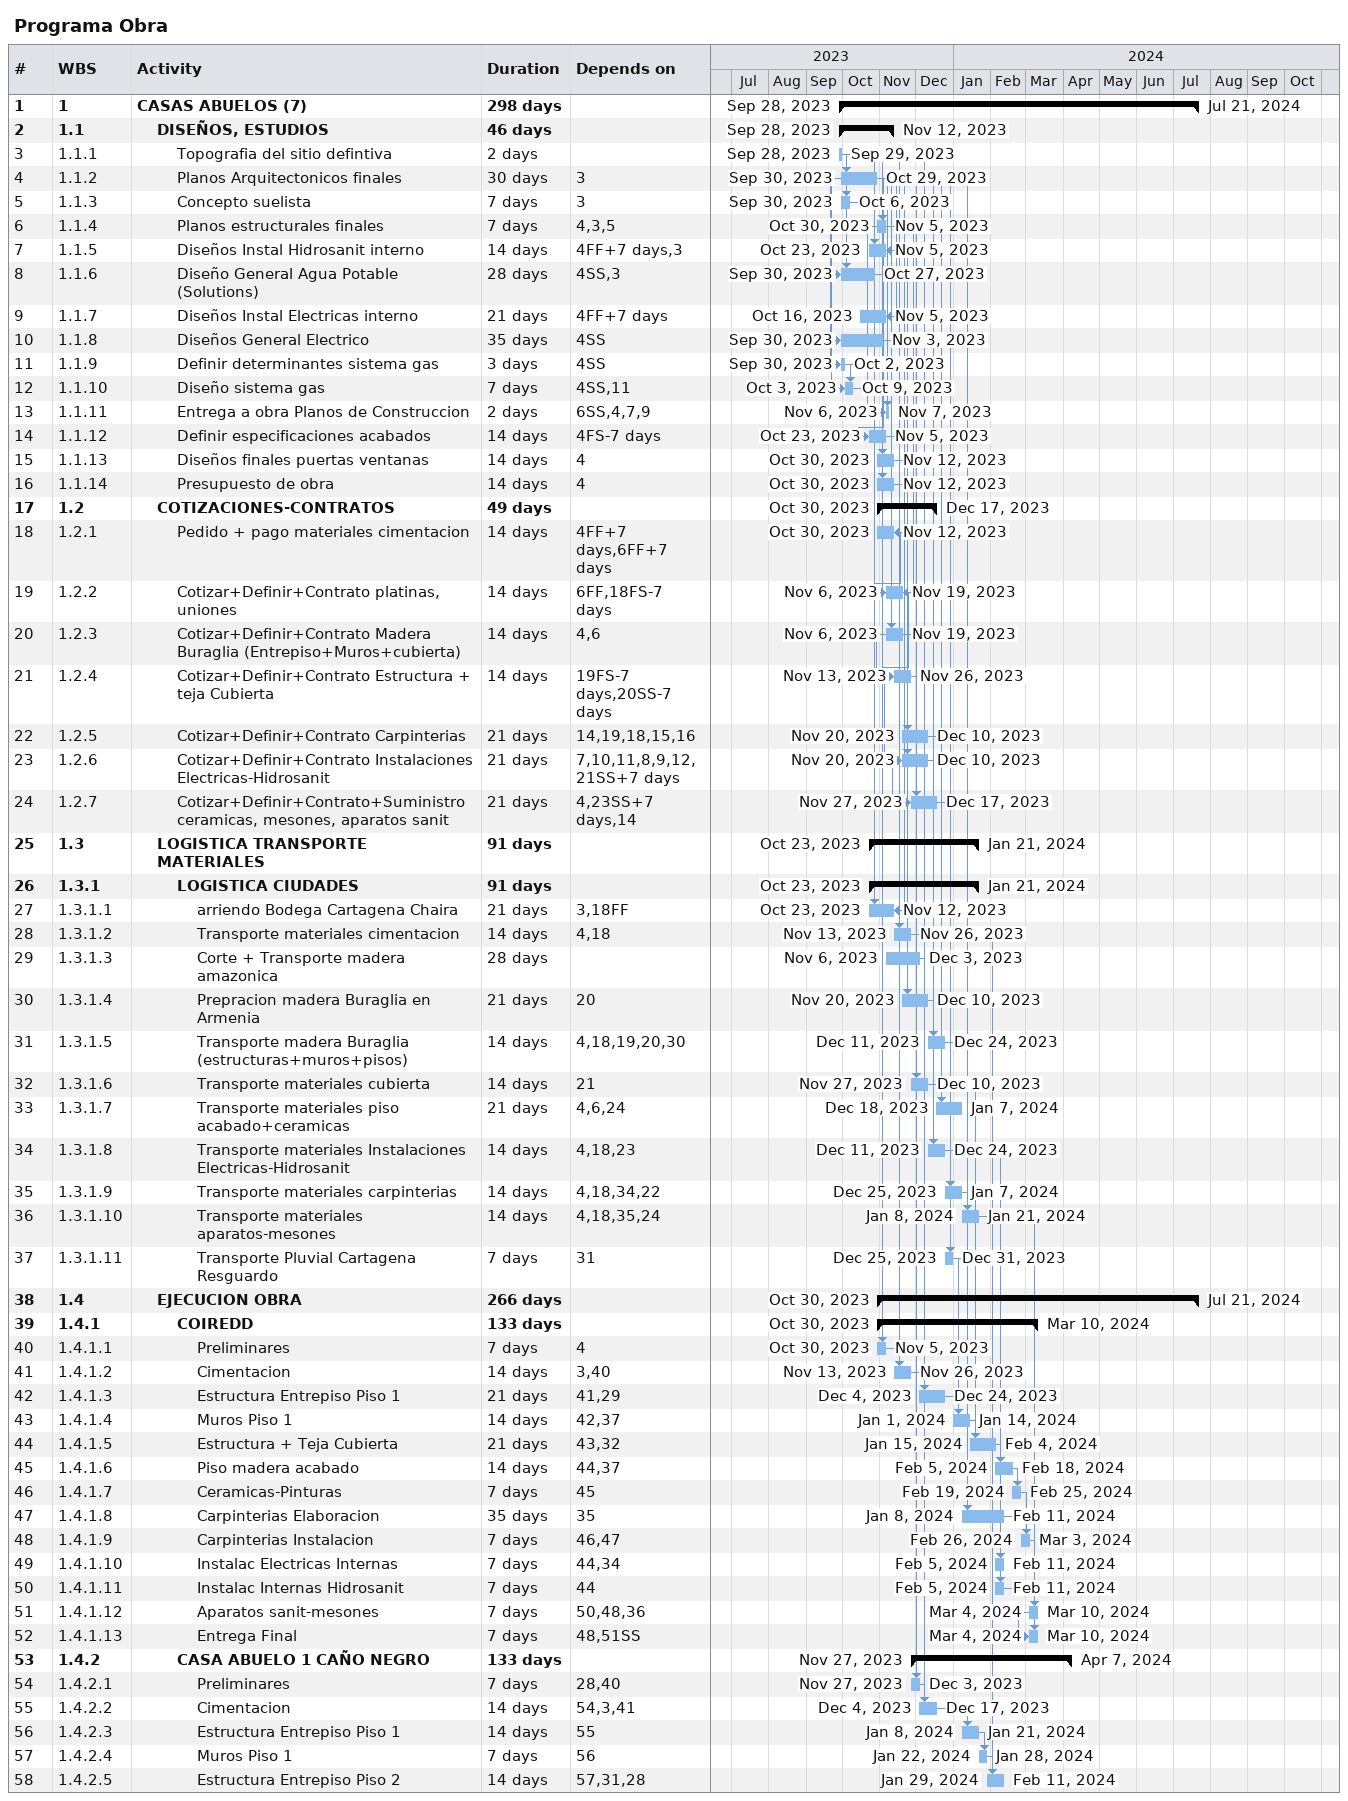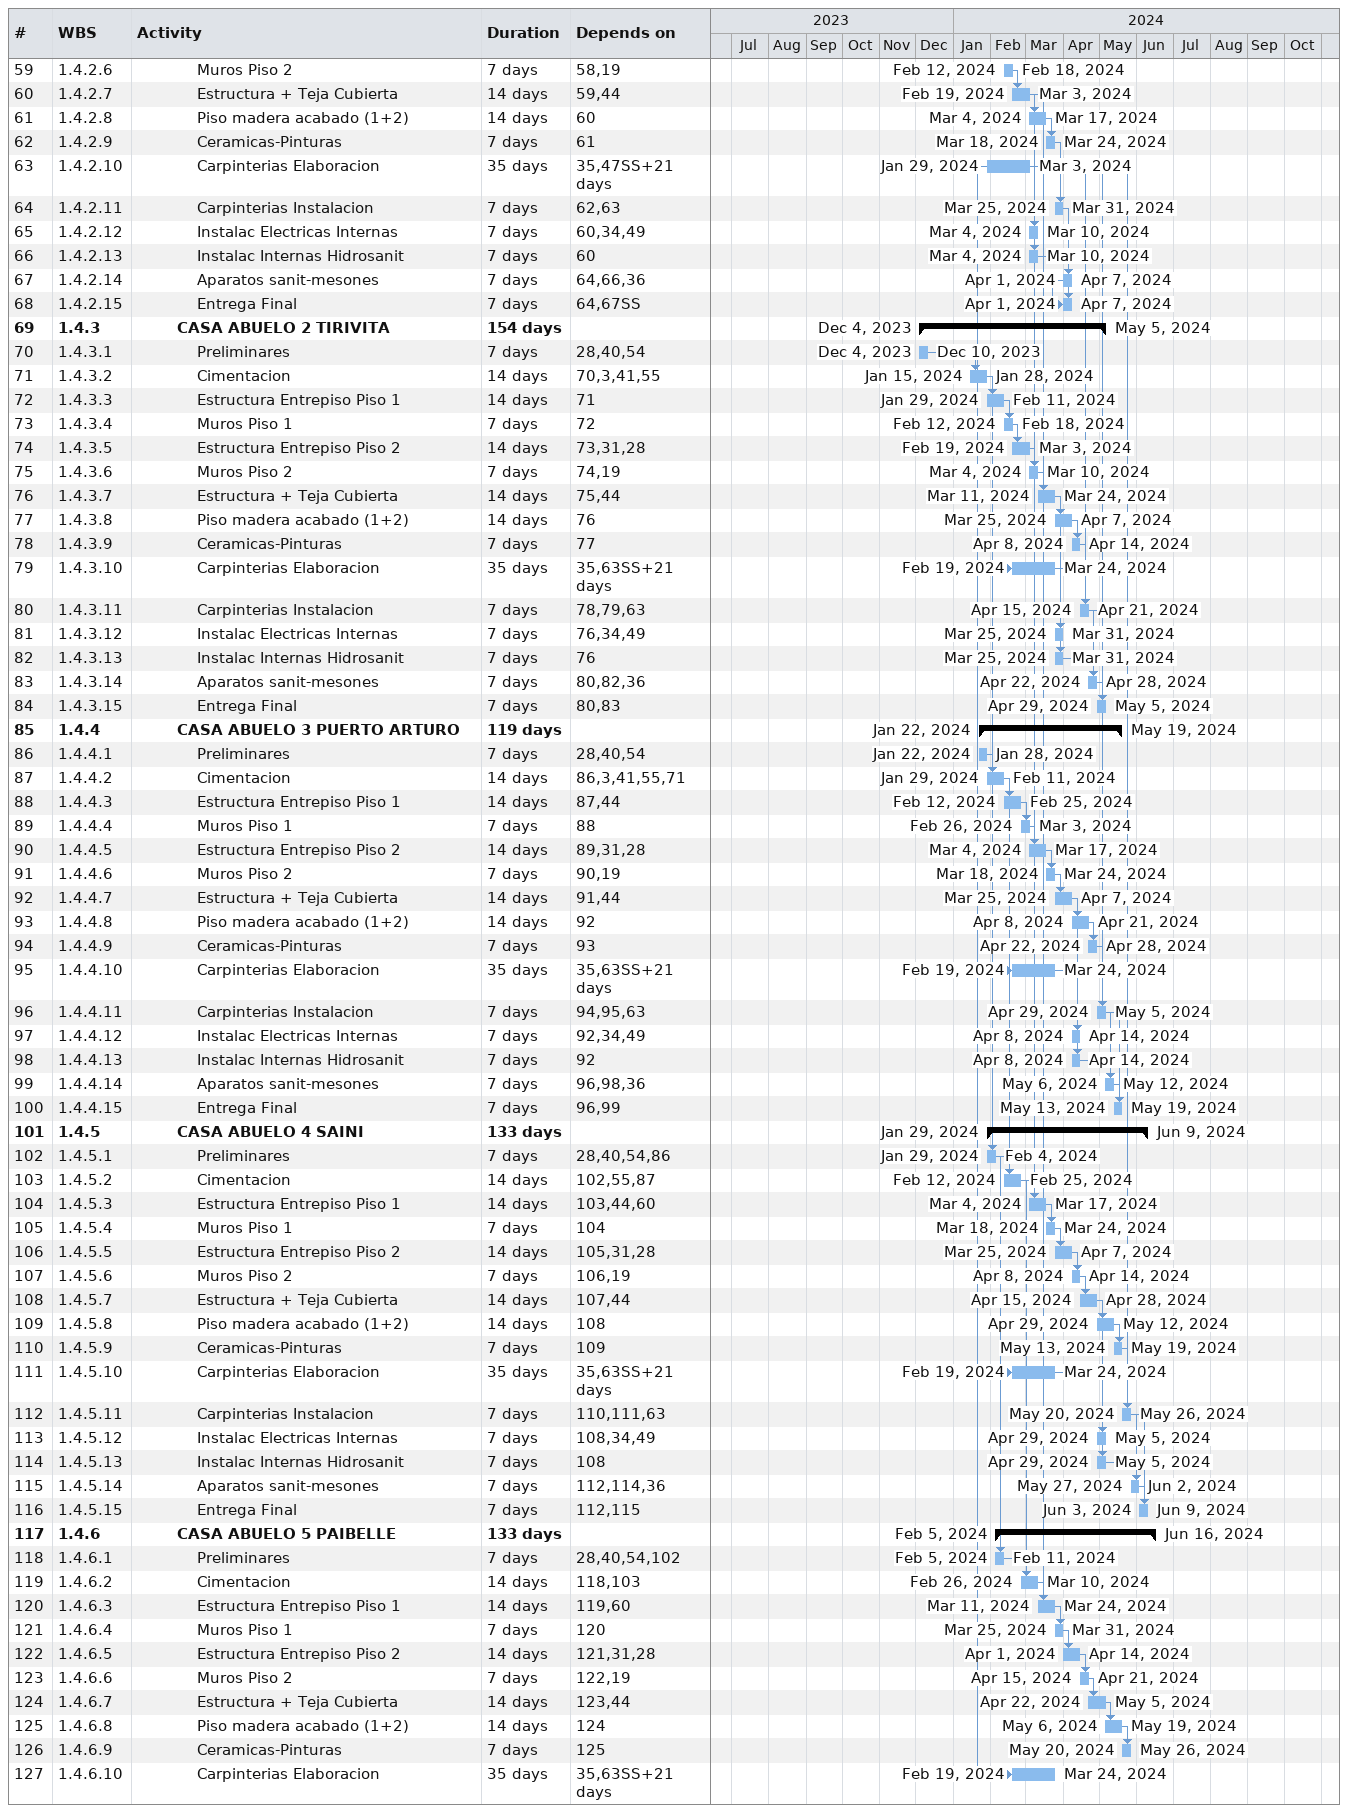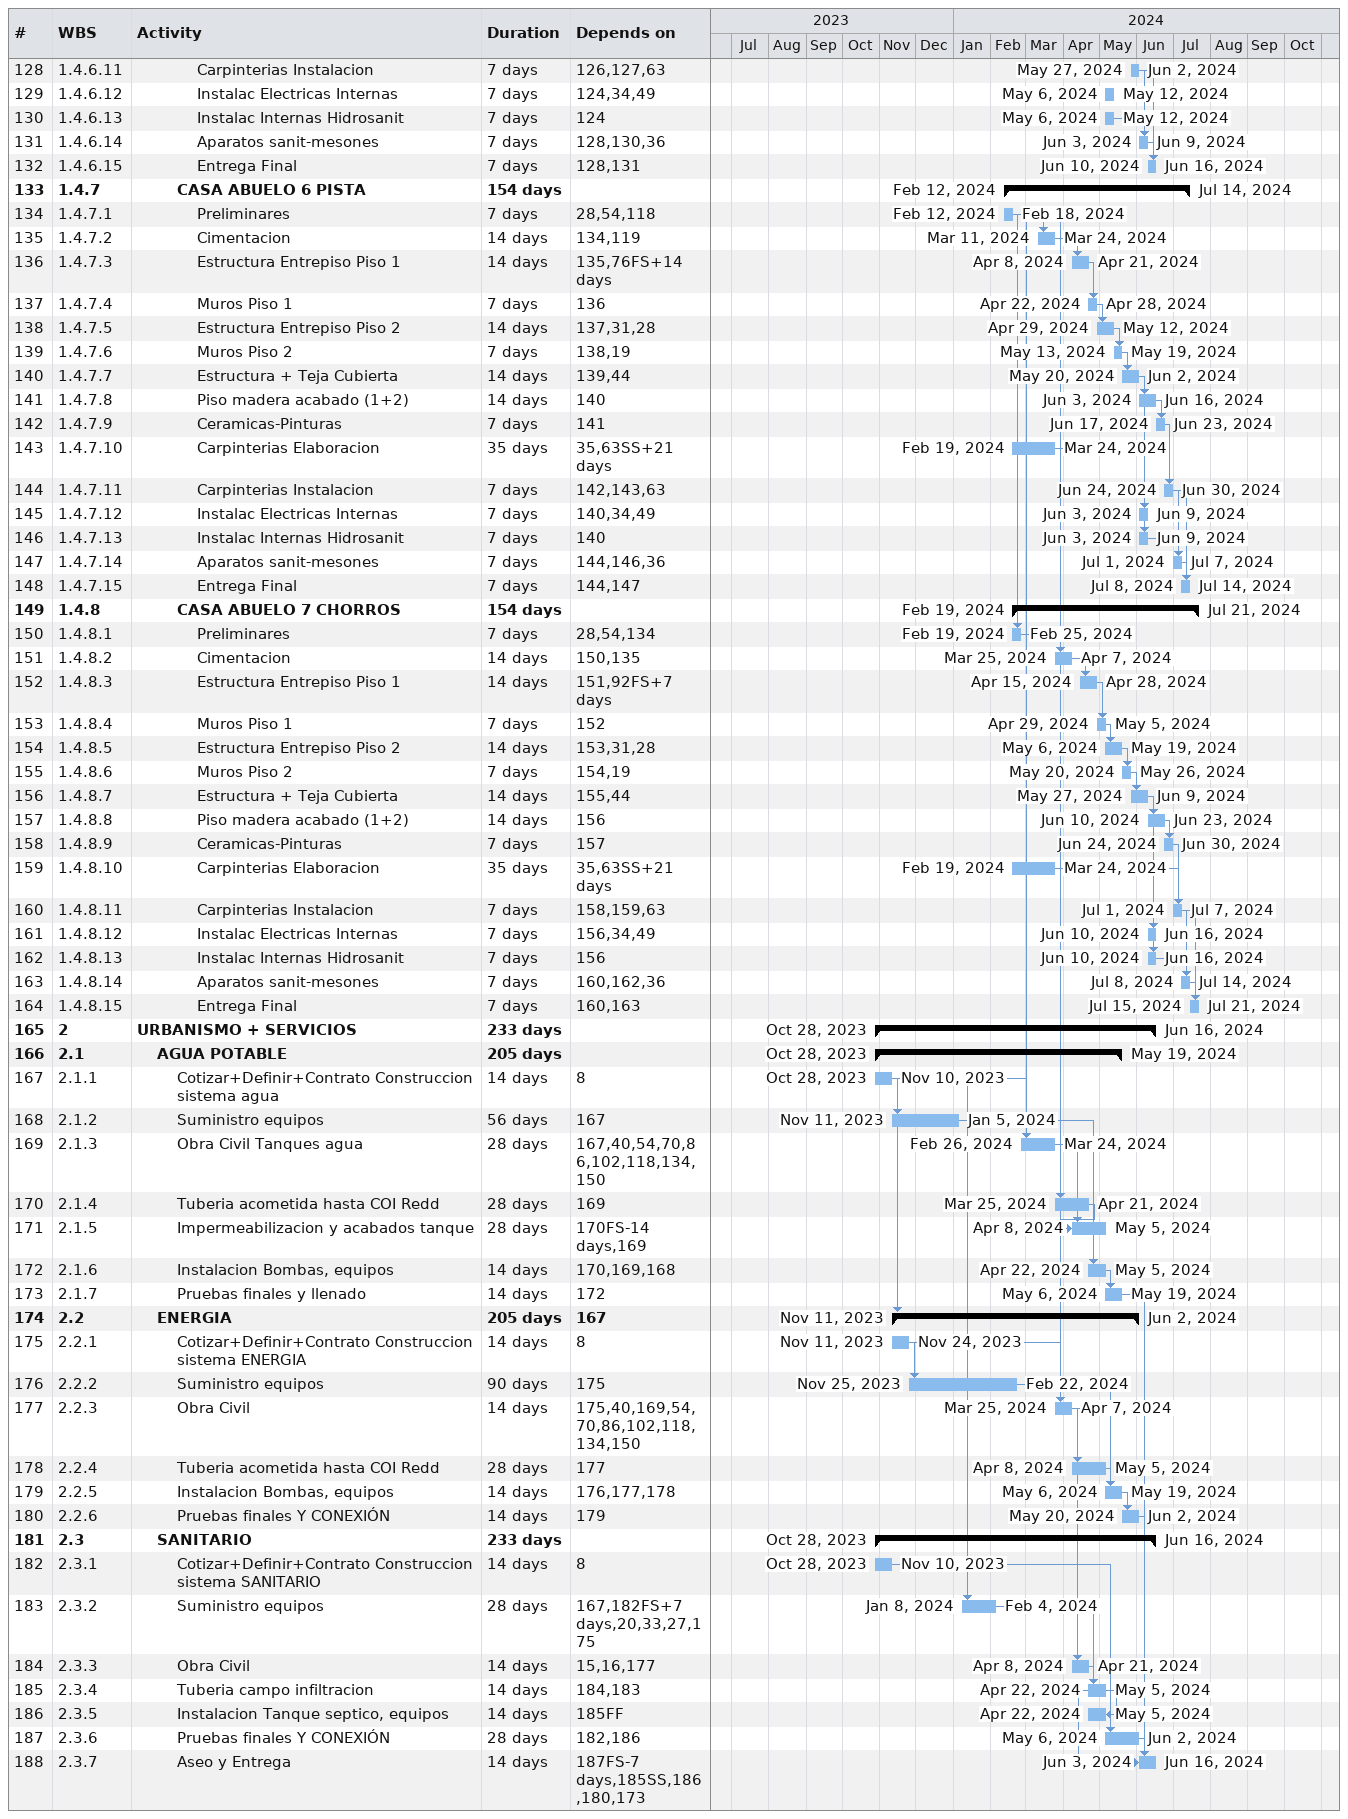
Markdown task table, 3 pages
Programa Obra

| ID | WBS | Task | Duration | Start | Finish | Predecessors |
|---|---|---|---|---|---|---|
| 1 | 1 | **CASAS ABUELOS (7)** | 298d | 2023-09-28 | 2024-07-21 |  |
| 2 | 1.1 | **DISEÑOS, ESTUDIOS** | 46d | 2023-09-28 | 2023-11-12 |  |
| 3 | 1.1.1 | Topografia del sitio defintiva | 2d | 2023-09-28 | 2023-09-29 |  |
| 4 | 1.1.2 | Planos Arquitectonicos finales | 30d | 2023-09-30 | 2023-10-29 | 3 |
| 5 | 1.1.3 | Concepto suelista | 7d | 2023-09-30 | 2023-10-06 | 3 |
| 6 | 1.1.4 | Planos estructurales finales | 7d | 2023-10-30 | 2023-11-05 | 4, 3, 5 |
| 7 | 1.1.5 | Diseños Instal Hidrosanit interno | 14d | 2023-10-23 | 2023-11-05 | 4FF+7d, 3 |
| 8 | 1.1.6 | Diseño General Agua Potable (Solutions) | 28d | 2023-09-30 | 2023-10-27 | 4SS, 3 |
| 9 | 1.1.7 | Diseños Instal Electricas interno | 21d | 2023-10-16 | 2023-11-05 | 4FF+7d |
| 10 | 1.1.8 | Diseños General Electrico | 35d | 2023-09-30 | 2023-11-03 | 4SS |
| 11 | 1.1.9 | Definir determinantes sistema gas | 3d | 2023-09-30 | 2023-10-02 | 4SS |
| 12 | 1.1.10 | Diseño sistema gas | 7d | 2023-10-03 | 2023-10-09 | 4SS, 11 |
| 13 | 1.1.11 | Entrega a obra Planos de Construccion | 2d | 2023-11-06 | 2023-11-07 | 6SS, 4, 7, 9 |
| 14 | 1.1.12 | Definir especificaciones acabados | 14d | 2023-10-23 | 2023-11-05 | 4FS-7d |
| 15 | 1.1.13 | Diseños finales puertas ventanas | 14d | 2023-10-30 | 2023-11-12 | 4 |
| 16 | 1.1.14 | Presupuesto de obra | 14d | 2023-10-30 | 2023-11-12 | 4 |
| 17 | 1.2 | **COTIZACIONES-CONTRATOS** | 49d | 2023-10-30 | 2023-12-17 |  |
| 18 | 1.2.1 | Pedido + pago materiales cimentacion | 14d | 2023-10-30 | 2023-11-12 | 4FF+7d, 6FF+7d |
| 19 | 1.2.2 | Cotizar+Definir+Contrato platinas, uniones | 14d | 2023-11-06 | 2023-11-19 | 6FF, 18FS-7d |
| 20 | 1.2.3 | Cotizar+Definir+Contrato Madera Buraglia (Entrepiso+Muros+cubierta) | 14d | 2023-11-06 | 2023-11-19 | 4, 6 |
| 21 | 1.2.4 | Cotizar+Definir+Contrato Estructura + teja Cubierta | 14d | 2023-11-13 | 2023-11-26 | 19FS-7d, 20SS-7d |
| 22 | 1.2.5 | Cotizar+Definir+Contrato Carpinterias | 21d | 2023-11-20 | 2023-12-10 | 14, 19, 18, 15, 16 |
| 23 | 1.2.6 | Cotizar+Definir+Contrato Instalaciones Electricas-Hidrosanit | 21d | 2023-11-20 | 2023-12-10 | 7, 10, 11, 8, 9, 12, 21SS+7d |
| 24 | 1.2.7 | Cotizar+Definir+Contrato+Suministro ceramicas, mesones, aparatos sanit | 21d | 2023-11-27 | 2023-12-17 | 4, 23SS+7d, 14 |
| 25 | 1.3 | **LOGISTICA TRANSPORTE MATERIALES** | 91d | 2023-10-23 | 2024-01-21 |  |
| 26 | 1.3.1 | **LOGISTICA CIUDADES** | 91d | 2023-10-23 | 2024-01-21 |  |
| 27 | 1.3.1.1 | arriendo Bodega Cartagena Chaira | 21d | 2023-10-23 | 2023-11-12 | 3, 18FF |
| 28 | 1.3.1.2 | Transporte materiales cimentacion | 14d | 2023-11-13 | 2023-11-26 | 4, 18 |
| 29 | 1.3.1.3 | Corte + Transporte madera amazonica | 28d | 2023-11-06 | 2023-12-03 |  |
| 30 | 1.3.1.4 | Prepracion madera Buraglia en Armenia | 21d | 2023-11-20 | 2023-12-10 | 20 |
| 31 | 1.3.1.5 | Transporte madera Buraglia (estructuras+muros+pisos) | 14d | 2023-12-11 | 2023-12-24 | 4, 18, 19, 20, 30 |
| 32 | 1.3.1.6 | Transporte materiales cubierta | 14d | 2023-11-27 | 2023-12-10 | 21 |
| 33 | 1.3.1.7 | Transporte materiales piso acabado+ceramicas | 21d | 2023-12-18 | 2024-01-07 | 4, 6, 24 |
| 34 | 1.3.1.8 | Transporte materiales Instalaciones Electricas-Hidrosanit | 14d | 2023-12-11 | 2023-12-24 | 4, 18, 23 |
| 35 | 1.3.1.9 | Transporte materiales carpinterias | 14d | 2023-12-25 | 2024-01-07 | 4, 18, 34, 22 |
| 36 | 1.3.1.10 | Transporte materiales aparatos-mesones | 14d | 2024-01-08 | 2024-01-21 | 4, 18, 35, 24 |
| 37 | 1.3.1.11 | Transporte Pluvial Cartagena Resguardo | 7d | 2023-12-25 | 2023-12-31 | 31 |
| 38 | 1.4 | **EJECUCION OBRA** | 266d | 2023-10-30 | 2024-07-21 |  |
| 39 | 1.4.1 | **COIREDD** | 133d | 2023-10-30 | 2024-03-10 |  |
| 40 | 1.4.1.1 | Preliminares | 7d | 2023-10-30 | 2023-11-05 | 4 |
| 41 | 1.4.1.2 | Cimentacion | 14d | 2023-11-13 | 2023-11-26 | 3, 40 |
| 42 | 1.4.1.3 | Estructura Entrepiso Piso 1 | 21d | 2023-12-04 | 2023-12-24 | 41, 29 |
| 43 | 1.4.1.4 | Muros Piso 1 | 14d | 2024-01-01 | 2024-01-14 | 42, 37 |
| 44 | 1.4.1.5 | Estructura + Teja Cubierta | 21d | 2024-01-15 | 2024-02-04 | 43, 32 |
| 45 | 1.4.1.6 | Piso madera acabado | 14d | 2024-02-05 | 2024-02-18 | 44, 37 |
| 46 | 1.4.1.7 | Ceramicas-Pinturas | 7d | 2024-02-19 | 2024-02-25 | 45 |
| 47 | 1.4.1.8 | Carpinterias Elaboracion | 35d | 2024-01-08 | 2024-02-11 | 35 |
| 48 | 1.4.1.9 | Carpinterias Instalacion | 7d | 2024-02-26 | 2024-03-03 | 46, 47 |
| 49 | 1.4.1.10 | Instalac Electricas Internas | 7d | 2024-02-05 | 2024-02-11 | 44, 34 |
| 50 | 1.4.1.11 | Instalac Internas Hidrosanit | 7d | 2024-02-05 | 2024-02-11 | 44 |
| 51 | 1.4.1.12 | Aparatos sanit-mesones | 7d | 2024-03-04 | 2024-03-10 | 50, 48, 36 |
| 52 | 1.4.1.13 | Entrega Final | 7d | 2024-03-04 | 2024-03-10 | 48, 51SS |
| 53 | 1.4.2 | **CASA ABUELO 1 CAÑO NEGRO** | 133d | 2023-11-27 | 2024-04-07 |  |
| 54 | 1.4.2.1 | Preliminares | 7d | 2023-11-27 | 2023-12-03 | 28, 40 |
| 55 | 1.4.2.2 | Cimentacion | 14d | 2023-12-04 | 2023-12-17 | 54, 3, 41 |
| 56 | 1.4.2.3 | Estructura Entrepiso Piso 1 | 14d | 2024-01-08 | 2024-01-21 | 55 |
| 57 | 1.4.2.4 | Muros Piso 1 | 7d | 2024-01-22 | 2024-01-28 | 56 |
| 58 | 1.4.2.5 | Estructura Entrepiso Piso 2 | 14d | 2024-01-29 | 2024-02-11 | 57, 31, 28 |
| 59 | 1.4.2.6 | Muros Piso 2 | 7d | 2024-02-12 | 2024-02-18 | 58, 19 |
| 60 | 1.4.2.7 | Estructura + Teja Cubierta | 14d | 2024-02-19 | 2024-03-03 | 59, 44 |
| 61 | 1.4.2.8 | Piso madera acabado (1+2) | 14d | 2024-03-04 | 2024-03-17 | 60 |
| 62 | 1.4.2.9 | Ceramicas-Pinturas | 7d | 2024-03-18 | 2024-03-24 | 61 |
| 63 | 1.4.2.10 | Carpinterias Elaboracion | 35d | 2024-01-29 | 2024-03-03 | 35, 47SS+21d |
| 64 | 1.4.2.11 | Carpinterias Instalacion | 7d | 2024-03-25 | 2024-03-31 | 62, 63 |
| 65 | 1.4.2.12 | Instalac Electricas Internas | 7d | 2024-03-04 | 2024-03-10 | 60, 34, 49 |
| 66 | 1.4.2.13 | Instalac Internas Hidrosanit | 7d | 2024-03-04 | 2024-03-10 | 60 |
| 67 | 1.4.2.14 | Aparatos sanit-mesones | 7d | 2024-04-01 | 2024-04-07 | 64, 66, 36 |
| 68 | 1.4.2.15 | Entrega Final | 7d | 2024-04-01 | 2024-04-07 | 64, 67SS |
| 69 | 1.4.3 | **CASA ABUELO 2 TIRIVITA** | 154d | 2023-12-04 | 2024-05-05 |  |
| 70 | 1.4.3.1 | Preliminares | 7d | 2023-12-04 | 2023-12-10 | 28, 40, 54 |
| 71 | 1.4.3.2 | Cimentacion | 14d | 2024-01-15 | 2024-01-28 | 70, 3, 41, 55 |
| 72 | 1.4.3.3 | Estructura Entrepiso Piso 1 | 14d | 2024-01-29 | 2024-02-11 | 71 |
| 73 | 1.4.3.4 | Muros Piso 1 | 7d | 2024-02-12 | 2024-02-18 | 72 |
| 74 | 1.4.3.5 | Estructura Entrepiso Piso 2 | 14d | 2024-02-19 | 2024-03-03 | 73, 31, 28 |
| 75 | 1.4.3.6 | Muros Piso 2 | 7d | 2024-03-04 | 2024-03-10 | 74, 19 |
| 76 | 1.4.3.7 | Estructura + Teja Cubierta | 14d | 2024-03-11 | 2024-03-24 | 75, 44 |
| 77 | 1.4.3.8 | Piso madera acabado (1+2) | 14d | 2024-03-25 | 2024-04-07 | 76 |
| 78 | 1.4.3.9 | Ceramicas-Pinturas | 7d | 2024-04-08 | 2024-04-14 | 77 |
| 79 | 1.4.3.10 | Carpinterias Elaboracion | 35d | 2024-02-19 | 2024-03-24 | 35, 63SS+21d |
| 80 | 1.4.3.11 | Carpinterias Instalacion | 7d | 2024-04-15 | 2024-04-21 | 78, 79, 63 |
| 81 | 1.4.3.12 | Instalac Electricas Internas | 7d | 2024-03-25 | 2024-03-31 | 76, 34, 49 |
| 82 | 1.4.3.13 | Instalac Internas Hidrosanit | 7d | 2024-03-25 | 2024-03-31 | 76 |
| 83 | 1.4.3.14 | Aparatos sanit-mesones | 7d | 2024-04-22 | 2024-04-28 | 80, 82, 36 |
| 84 | 1.4.3.15 | Entrega Final | 7d | 2024-04-29 | 2024-05-05 | 80, 83 |
| 85 | 1.4.4 | **CASA ABUELO 3 PUERTO ARTURO** | 119d | 2024-01-22 | 2024-05-19 |  |
| 86 | 1.4.4.1 | Preliminares | 7d | 2024-01-22 | 2024-01-28 | 28, 40, 54 |
| 87 | 1.4.4.2 | Cimentacion | 14d | 2024-01-29 | 2024-02-11 | 86, 3, 41, 55, 71 |
| 88 | 1.4.4.3 | Estructura Entrepiso Piso 1 | 14d | 2024-02-12 | 2024-02-25 | 87, 44 |
| 89 | 1.4.4.4 | Muros Piso 1 | 7d | 2024-02-26 | 2024-03-03 | 88 |
| 90 | 1.4.4.5 | Estructura Entrepiso Piso 2 | 14d | 2024-03-04 | 2024-03-17 | 89, 31, 28 |
| 91 | 1.4.4.6 | Muros Piso 2 | 7d | 2024-03-18 | 2024-03-24 | 90, 19 |
| 92 | 1.4.4.7 | Estructura + Teja Cubierta | 14d | 2024-03-25 | 2024-04-07 | 91, 44 |
| 93 | 1.4.4.8 | Piso madera acabado (1+2) | 14d | 2024-04-08 | 2024-04-21 | 92 |
| 94 | 1.4.4.9 | Ceramicas-Pinturas | 7d | 2024-04-22 | 2024-04-28 | 93 |
| 95 | 1.4.4.10 | Carpinterias Elaboracion | 35d | 2024-02-19 | 2024-03-24 | 35, 63SS+21d |
| 96 | 1.4.4.11 | Carpinterias Instalacion | 7d | 2024-04-29 | 2024-05-05 | 94, 95, 63 |
| 97 | 1.4.4.12 | Instalac Electricas Internas | 7d | 2024-04-08 | 2024-04-14 | 92, 34, 49 |
| 98 | 1.4.4.13 | Instalac Internas Hidrosanit | 7d | 2024-04-08 | 2024-04-14 | 92 |
| 99 | 1.4.4.14 | Aparatos sanit-mesones | 7d | 2024-05-06 | 2024-05-12 | 96, 98, 36 |
| 100 | 1.4.4.15 | Entrega Final | 7d | 2024-05-13 | 2024-05-19 | 96, 99 |
| 101 | 1.4.5 | **CASA ABUELO 4 SAINI** | 133d | 2024-01-29 | 2024-06-09 |  |
| 102 | 1.4.5.1 | Preliminares | 7d | 2024-01-29 | 2024-02-04 | 28, 40, 54, 86 |
| 103 | 1.4.5.2 | Cimentacion | 14d | 2024-02-12 | 2024-02-25 | 102, 55, 87 |
| 104 | 1.4.5.3 | Estructura Entrepiso Piso 1 | 14d | 2024-03-04 | 2024-03-17 | 103, 44, 60 |
| 105 | 1.4.5.4 | Muros Piso 1 | 7d | 2024-03-18 | 2024-03-24 | 104 |
| 106 | 1.4.5.5 | Estructura Entrepiso Piso 2 | 14d | 2024-03-25 | 2024-04-07 | 105, 31, 28 |
| 107 | 1.4.5.6 | Muros Piso 2 | 7d | 2024-04-08 | 2024-04-14 | 106, 19 |
| 108 | 1.4.5.7 | Estructura + Teja Cubierta | 14d | 2024-04-15 | 2024-04-28 | 107, 44 |
| 109 | 1.4.5.8 | Piso madera acabado (1+2) | 14d | 2024-04-29 | 2024-05-12 | 108 |
| 110 | 1.4.5.9 | Ceramicas-Pinturas | 7d | 2024-05-13 | 2024-05-19 | 109 |
| 111 | 1.4.5.10 | Carpinterias Elaboracion | 35d | 2024-02-19 | 2024-03-24 | 35, 63SS+21d |
| 112 | 1.4.5.11 | Carpinterias Instalacion | 7d | 2024-05-20 | 2024-05-26 | 110, 111, 63 |
| 113 | 1.4.5.12 | Instalac Electricas Internas | 7d | 2024-04-29 | 2024-05-05 | 108, 34, 49 |
| 114 | 1.4.5.13 | Instalac Internas Hidrosanit | 7d | 2024-04-29 | 2024-05-05 | 108 |
| 115 | 1.4.5.14 | Aparatos sanit-mesones | 7d | 2024-05-27 | 2024-06-02 | 112, 114, 36 |
| 116 | 1.4.5.15 | Entrega Final | 7d | 2024-06-03 | 2024-06-09 | 112, 115 |
| 117 | 1.4.6 | **CASA ABUELO 5 PAIBELLE** | 133d | 2024-02-05 | 2024-06-16 |  |
| 118 | 1.4.6.1 | Preliminares | 7d | 2024-02-05 | 2024-02-11 | 28, 40, 54, 102 |
| 119 | 1.4.6.2 | Cimentacion | 14d | 2024-02-26 | 2024-03-10 | 118, 103 |
| 120 | 1.4.6.3 | Estructura Entrepiso Piso 1 | 14d | 2024-03-11 | 2024-03-24 | 119, 60 |
| 121 | 1.4.6.4 | Muros Piso 1 | 7d | 2024-03-25 | 2024-03-31 | 120 |
| 122 | 1.4.6.5 | Estructura Entrepiso Piso 2 | 14d | 2024-04-01 | 2024-04-14 | 121, 31, 28 |
| 123 | 1.4.6.6 | Muros Piso 2 | 7d | 2024-04-15 | 2024-04-21 | 122, 19 |
| 124 | 1.4.6.7 | Estructura + Teja Cubierta | 14d | 2024-04-22 | 2024-05-05 | 123, 44 |
| 125 | 1.4.6.8 | Piso madera acabado (1+2) | 14d | 2024-05-06 | 2024-05-19 | 124 |
| 126 | 1.4.6.9 | Ceramicas-Pinturas | 7d | 2024-05-20 | 2024-05-26 | 125 |
| 127 | 1.4.6.10 | Carpinterias Elaboracion | 35d | 2024-02-19 | 2024-03-24 | 35, 63SS+21d |
| 128 | 1.4.6.11 | Carpinterias Instalacion | 7d | 2024-05-27 | 2024-06-02 | 126, 127, 63 |
| 129 | 1.4.6.12 | Instalac Electricas Internas | 7d | 2024-05-06 | 2024-05-12 | 124, 34, 49 |
| 130 | 1.4.6.13 | Instalac Internas Hidrosanit | 7d | 2024-05-06 | 2024-05-12 | 124 |
| 131 | 1.4.6.14 | Aparatos sanit-mesones | 7d | 2024-06-03 | 2024-06-09 | 128, 130, 36 |
| 132 | 1.4.6.15 | Entrega Final | 7d | 2024-06-10 | 2024-06-16 | 128, 131 |
| 133 | 1.4.7 | **CASA ABUELO 6 PISTA** | 154d | 2024-02-12 | 2024-07-14 |  |
| 134 | 1.4.7.1 | Preliminares | 7d | 2024-02-12 | 2024-02-18 | 28, 54, 118 |
| 135 | 1.4.7.2 | Cimentacion | 14d | 2024-03-11 | 2024-03-24 | 134, 119 |
| 136 | 1.4.7.3 | Estructura Entrepiso Piso 1 | 14d | 2024-04-08 | 2024-04-21 | 135, 76FS+14d |
| 137 | 1.4.7.4 | Muros Piso 1 | 7d | 2024-04-22 | 2024-04-28 | 136 |
| 138 | 1.4.7.5 | Estructura Entrepiso Piso 2 | 14d | 2024-04-29 | 2024-05-12 | 137, 31, 28 |
| 139 | 1.4.7.6 | Muros Piso 2 | 7d | 2024-05-13 | 2024-05-19 | 138, 19 |
| 140 | 1.4.7.7 | Estructura + Teja Cubierta | 14d | 2024-05-20 | 2024-06-02 | 139, 44 |
| 141 | 1.4.7.8 | Piso madera acabado (1+2) | 14d | 2024-06-03 | 2024-06-16 | 140 |
| 142 | 1.4.7.9 | Ceramicas-Pinturas | 7d | 2024-06-17 | 2024-06-23 | 141 |
| 143 | 1.4.7.10 | Carpinterias Elaboracion | 35d | 2024-02-19 | 2024-03-24 | 35, 63SS+21d |
| 144 | 1.4.7.11 | Carpinterias Instalacion | 7d | 2024-06-24 | 2024-06-30 | 142, 143, 63 |
| 145 | 1.4.7.12 | Instalac Electricas Internas | 7d | 2024-06-03 | 2024-06-09 | 140, 34, 49 |
| 146 | 1.4.7.13 | Instalac Internas Hidrosanit | 7d | 2024-06-03 | 2024-06-09 | 140 |
| 147 | 1.4.7.14 | Aparatos sanit-mesones | 7d | 2024-07-01 | 2024-07-07 | 144, 146, 36 |
| 148 | 1.4.7.15 | Entrega Final | 7d | 2024-07-08 | 2024-07-14 | 144, 147 |
| 149 | 1.4.8 | **CASA ABUELO 7 CHORROS** | 154d | 2024-02-19 | 2024-07-21 |  |
| 150 | 1.4.8.1 | Preliminares | 7d | 2024-02-19 | 2024-02-25 | 28, 54, 134 |
| 151 | 1.4.8.2 | Cimentacion | 14d | 2024-03-25 | 2024-04-07 | 150, 135 |
| 152 | 1.4.8.3 | Estructura Entrepiso Piso 1 | 14d | 2024-04-15 | 2024-04-28 | 151, 92FS+7d |
| 153 | 1.4.8.4 | Muros Piso 1 | 7d | 2024-04-29 | 2024-05-05 | 152 |
| 154 | 1.4.8.5 | Estructura Entrepiso Piso 2 | 14d | 2024-05-06 | 2024-05-19 | 153, 31, 28 |
| 155 | 1.4.8.6 | Muros Piso 2 | 7d | 2024-05-20 | 2024-05-26 | 154, 19 |
| 156 | 1.4.8.7 | Estructura + Teja Cubierta | 14d | 2024-05-27 | 2024-06-09 | 155, 44 |
| 157 | 1.4.8.8 | Piso madera acabado (1+2) | 14d | 2024-06-10 | 2024-06-23 | 156 |
| 158 | 1.4.8.9 | Ceramicas-Pinturas | 7d | 2024-06-24 | 2024-06-30 | 157 |
| 159 | 1.4.8.10 | Carpinterias Elaboracion | 35d | 2024-02-19 | 2024-03-24 | 35, 63SS+21d |
| 160 | 1.4.8.11 | Carpinterias Instalacion | 7d | 2024-07-01 | 2024-07-07 | 158, 159, 63 |
| 161 | 1.4.8.12 | Instalac Electricas Internas | 7d | 2024-06-10 | 2024-06-16 | 156, 34, 49 |
| 162 | 1.4.8.13 | Instalac Internas Hidrosanit | 7d | 2024-06-10 | 2024-06-16 | 156 |
| 163 | 1.4.8.14 | Aparatos sanit-mesones | 7d | 2024-07-08 | 2024-07-14 | 160, 162, 36 |
| 164 | 1.4.8.15 | Entrega Final | 7d | 2024-07-15 | 2024-07-21 | 160, 163 |
| 165 | 2 | **URBANISMO + SERVICIOS** | 233d | 2023-10-28 | 2024-06-16 |  |
| 166 | 2.1 | **AGUA POTABLE** | 205d | 2023-10-28 | 2024-05-19 |  |
| 167 | 2.1.1 | Cotizar+Definir+Contrato Construccion sistema agua | 14d | 2023-10-28 | 2023-11-10 | 8 |
| 168 | 2.1.2 | Suministro equipos | 56d | 2023-11-11 | 2024-01-05 | 167 |
| 169 | 2.1.3 | Obra Civil Tanques agua | 28d | 2024-02-26 | 2024-03-24 | 167, 40, 54, 70, 86, 102, 118, 134, 150 |
| 170 | 2.1.4 | Tuberia acometida hasta COI Redd | 28d | 2024-03-25 | 2024-04-21 | 169 |
| 171 | 2.1.5 | Impermeabilizacion y acabados tanque | 28d | 2024-04-08 | 2024-05-05 | 170FS-14d, 169 |
| 172 | 2.1.6 | Instalacion Bombas, equipos | 14d | 2024-04-22 | 2024-05-05 | 170, 169, 168 |
| 173 | 2.1.7 | Pruebas finales y llenado | 14d | 2024-05-06 | 2024-05-19 | 172 |
| 174 | 2.2 | **ENERGIA** | 205d | 2023-11-11 | 2024-06-02 | 167 |
| 175 | 2.2.1 | Cotizar+Definir+Contrato Construccion sistema ENERGIA | 14d | 2023-11-11 | 2023-11-24 | 8 |
| 176 | 2.2.2 | Suministro equipos | 90d | 2023-11-25 | 2024-02-22 | 175 |
| 177 | 2.2.3 | Obra Civil | 14d | 2024-03-25 | 2024-04-07 | 175, 40, 169, 54, 70, 86, 102, 118, 134, 150 |
| 178 | 2.2.4 | Tuberia acometida hasta COI Redd | 28d | 2024-04-08 | 2024-05-05 | 177 |
| 179 | 2.2.5 | Instalacion Bombas, equipos | 14d | 2024-05-06 | 2024-05-19 | 176, 177, 178 |
| 180 | 2.2.6 | Pruebas finales Y CONEXIÓN | 14d | 2024-05-20 | 2024-06-02 | 179 |
| 181 | 2.3 | **SANITARIO** | 233d | 2023-10-28 | 2024-06-16 |  |
| 182 | 2.3.1 | Cotizar+Definir+Contrato Construccion sistema SANITARIO | 14d | 2023-10-28 | 2023-11-10 | 8 |
| 183 | 2.3.2 | Suministro equipos | 28d | 2024-01-08 | 2024-02-04 | 167, 182FS+7d, 20, 33, 27, 175 |
| 184 | 2.3.3 | Obra Civil | 14d | 2024-04-08 | 2024-04-21 | 15, 16, 177 |
| 185 | 2.3.4 | Tuberia campo infiltracion | 14d | 2024-04-22 | 2024-05-05 | 184, 183 |
| 186 | 2.3.5 | Instalacion Tanque septico, equipos | 14d | 2024-04-22 | 2024-05-05 | 185FF |
| 187 | 2.3.6 | Pruebas finales Y CONEXIÓN | 28d | 2024-05-06 | 2024-06-02 | 182, 186 |
| 188 | 2.3.7 | Aseo y Entrega | 14d | 2024-06-03 | 2024-06-16 | 187FS-7d, 185SS, 186, 180, 173 |
